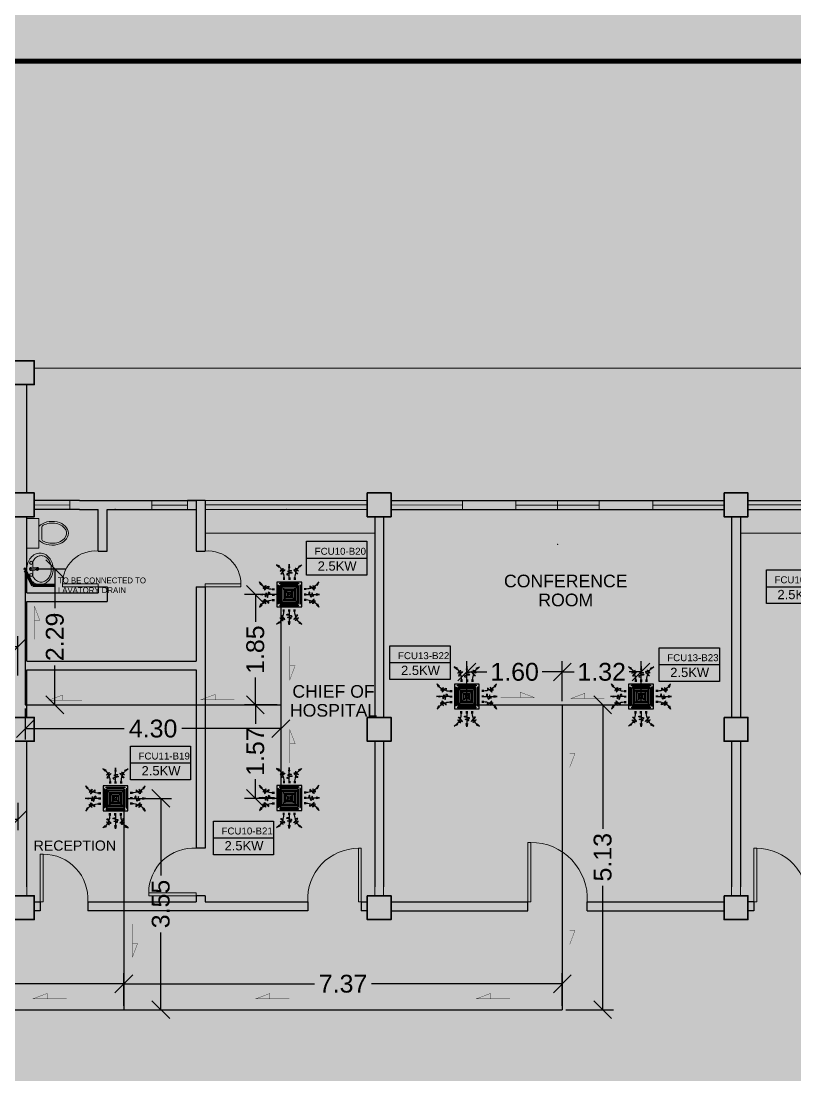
# Model space of a CAD drawing. Header units: millimetres. Extents: x -60 to 576, y -39 to 287.
# Drawn here: x 256.04 to 269.05, y 129.73 to 147.45 of the extents above; entities that cross this region are included whole.
import ezdxf

# ---------------------------------------------------------------- set-up
doc = ezdxf.new("R2010")
doc.units = ezdxf.units.MM
doc.header["$MEASUREMENT"] = 0
for name, color, linetype in [('AIR', 7, 'Continuous'), ('AIR-00', 7, 'Continuous'), ('AIR-01', 7, 'Continuous'), ('AIR-02', 7, 'Continuous'), ('AIR-04', 7, 'Continuous'), ('DRAIN PIPE', 7, 'Continuous'), ('fcu drain', 7, 'Continuous'), ('label', 7, 'Continuous'), ('Legends', 7, 'Continuous'), ('M-AC-TEXT', 7, 'Continuous'), ('template', 7, 'Continuous')]:
    doc.layers.add(name, color=color, linetype=linetype)
doc.styles.add('ar-dim-axis', font='romans.shx', dxfattribs={"width": 0.8})
doc.styles.add('OIP FONT', font='GOTHIC.TTF', dxfattribs={"height": 150})
doc.styles.get("Standard").update_dxf_attribs({"font": 'arial.ttf'})
doc.styles.add('SWISSLT175', font='swissl.ttf', dxfattribs={"height": 0.175})
doc.dimstyles.new('ar-dim-axis', dxfattribs={"dimtxt": 350, "dimasz": 250, "dimexe": 75, "dimexo": 75, "dimgap": 200, "dimtad": 1, "dimdec": 0, "dimzin": 12, "dimdsep": 46, "dimtxsty": 'ar-dim-axis', "dimblk": 'ARCHTICK', "dimcen": 120, "dimclrd": 11, "dimclre": 8, "dimclrt": 4, "dimadec": 0, "dimazin": 3, "dimtm": 1, "dimtfac": 1, "dimtdec": 0, "dimtix": 1, "dimtmove": 2, "dimatfit": 3, "dimldrblk": 'ARCHTICK', "dimfxl": 1, "dimtolj": 1, "dimtzin": 0, "dimarcsym": 1})
doc.dimstyles.new('Copy of dimension', dxfattribs={"dimtxt": 0.3, "dimasz": 0.3, "dimexe": 0.18, "dimexo": 0.0625, "dimgap": 0.09, "dimtad": 0, "dimzin": 0, "dimdsep": 46, "dimtxsty": 'Standard', "dimblk": 'OBLIQUE', "dimcen": 0.09, "dimclrd": 256, "dimclre": 256, "dimclrt": 256, "dimadec": 0, "dimazin": 0, "dimtfac": 1, "dimtofl": 0, "dimtmove": 0, "dimatfit": 3, "dimldrblk": 'OBLIQUE', "dimfxl": 1, "dimtolj": 1, "dimtzin": 0, "dimarcsym": 0})

# ---------------------------------------------------------------- blocks, each defined once
blk = doc.blocks.new('_ARCHTICK')
at = {"color": 0, "linetype": 'ByBlock', "const_width": 0.15}
blk.add_lwpolyline([(-0.5, -0.5), (0.5, 0.5)], dxfattribs=at)
blk = doc.blocks.new('FCU-13000P (CASSETTE SPLIT)')
at = {"layer": 'AIR-00', "ltscale": 3}
for p, q in [((0, 0.523), (0, 1)), ((-0.193, 0.558), (-0.193, 0.487)), ((-0.162, 0.558), (-0.162, 0.487)), ((-0.016, 0.558), (-0.016, 0.487)), ((0.016, 0.558), (0.016, 0.487)), ((0.162, 0.558), (0.162, 0.487)), ((0.193, 0.558), (0.193, 0.487)), ((-0.523, 0), (-1, 0)), ((-0.558, 0.193), (-0.487, 0.193)), ((-0.558, 0.162), (-0.487, 0.162)), ((-0.558, 0.016), (-0.487, 0.016)), ((0.558, 0.193), (0.487, 0.193)), ((0.558, 0.162), (0.487, 0.162)), ((0.558, 0.016), (0.487, 0.016)), ((0.523, 0), (1, 0)), ((-0.558, -0.016), (-0.487, -0.016)), ((-0.558, -0.162), (-0.487, -0.162)), ((-0.558, -0.193), (-0.487, -0.193)), ((0.558, -0.016), (0.487, -0.016)), ((0.558, -0.162), (0.487, -0.162)), ((0.558, -0.193), (0.487, -0.193)), ((-0.193, -0.558), (-0.193, -0.487)), ((-0.162, -0.558), (-0.162, -0.487)), ((-0.016, -0.558), (-0.016, -0.487)), ((0, -0.523), (0, -1)), ((0.016, -0.558), (0.016, -0.487)), ((0.162, -0.558), (0.162, -0.487)), ((0.193, -0.558), (0.193, -0.487))]:
    blk.add_line(p, q, dxfattribs=at)
at = {"layer": 'AIR-00'}
for p, q in [((0.295, -0.295), (-0.295, 0.295)), ((0.295, 0.295), (-0.295, -0.295))]:
    blk.add_line(p, q, dxfattribs=at)
at = {"layer": 'AIR-00', "ltscale": 3}
for points in [[(-0.335, 0.895), (-0.311, 0.932), (-0.416, 0.973)], [(-0.022, 0.89), (0.022, 0.89), (0, 1)], [(0.335, 0.895), (0.311, 0.932), (0.416, 0.973)], [(-0.895, 0.335), (-0.932, 0.311), (-0.973, 0.416)], [(0.895, 0.335), (0.932, 0.311), (0.973, 0.416)], [(-0.89, 0.022), (-0.89, -0.022), (-1, 0)], [(0.89, 0.022), (0.89, -0.022), (1, 0)], [(-0.895, -0.335), (-0.932, -0.311), (-0.973, -0.416)], [(0.895, -0.335), (0.932, -0.311), (0.973, -0.416)], [(-0.335, -0.895), (-0.311, -0.932), (-0.416, -0.973)], [(-0.022, -0.89), (0.022, -0.89), (0, -1)], [(0.335, -0.895), (0.311, -0.932), (0.416, -0.973)]]:
    blk.add_lwpolyline(points, close=True, dxfattribs=at)
at = {"layer": 'AIR-00'}
for points in [[(-0.323, 0.914, -0.171809), (-0.178, 0.558), (-0.178, 0.522)], [(0.323, 0.914, 0.171809), (0.178, 0.558), (0.178, 0.522)], [(-0.914, 0.323, 0.171809), (-0.558, 0.178), (-0.522, 0.178)], [(0.914, 0.323, -0.171809), (0.558, 0.178), (0.522, 0.178)], [(-0.914, -0.323, -0.171809), (-0.558, -0.178), (-0.522, -0.178)], [(0.914, -0.323, 0.171809), (0.558, -0.178), (0.522, -0.178)], [(-0.323, -0.914, 0.171809), (-0.178, -0.558), (-0.178, -0.522)], [(0.323, -0.914, -0.171809), (0.178, -0.558), (0.178, -0.522)]]:
    blk.add_lwpolyline(points, format="xyb", dxfattribs=at)
for points in [[(-0.26, -0.26), (0.26, -0.26), (0.26, 0.26), (-0.26, 0.26)], [(-0.21, -0.21), (0.21, -0.21), (0.21, 0.21), (-0.21, 0.21)], [(-0.16, -0.16), (0.16, -0.16), (0.16, 0.16), (-0.16, 0.16)], [(-0.11, -0.11), (0.11, -0.11), (0.11, 0.11), (-0.11, 0.11)], [(-0.06, -0.06), (0.06, -0.06), (0.06, 0.06), (-0.06, 0.06)]]:
    blk.add_lwpolyline(points, close=True, dxfattribs=at)
at = {"layer": 'AIR-00', "ltscale": 3}
for points in [[(-0.268, 0.84), (-0.231, 0.852), (-0.134, 0.882), (-0.422, 0.704), (0.005, 0.903), (-0.358, 0.645), (-0.239, 0.678), (-0.199, 0.69)], [(0.268, 0.84), (0.231, 0.852), (0.134, 0.882), (0.422, 0.704), (-0.005, 0.903), (0.358, 0.645), (0.239, 0.678), (0.199, 0.69)], [(-0.84, 0.268), (-0.852, 0.231), (-0.882, 0.134), (-0.704, 0.422), (-0.903, -0.005), (-0.645, 0.358), (-0.678, 0.239), (-0.69, 0.199)], [(0.84, 0.268), (0.852, 0.231), (0.882, 0.134), (0.704, 0.422), (0.903, -0.005), (0.645, 0.358), (0.678, 0.239), (0.69, 0.199)], [(-0.84, -0.268), (-0.852, -0.231), (-0.882, -0.134), (-0.704, -0.422), (-0.903, 0.005), (-0.645, -0.358), (-0.678, -0.239), (-0.69, -0.199)], [(0.84, -0.268), (0.852, -0.231), (0.882, -0.134), (0.704, -0.422), (0.903, 0.005), (0.645, -0.358), (0.678, -0.239), (0.69, -0.199)], [(-0.268, -0.84), (-0.231, -0.852), (-0.134, -0.882), (-0.422, -0.704), (0.005, -0.903), (-0.358, -0.645), (-0.239, -0.678), (-0.199, -0.69)], [(0.268, -0.84), (0.231, -0.852), (0.134, -0.882), (0.422, -0.704), (-0.005, -0.903), (0.358, -0.645), (0.239, -0.678), (0.199, -0.69)]]:
    blk.add_open_spline(points, degree=3, knots=[0.0032834, 0.0032834, 0.0032834, 0.0032834, 0.0712567, 0.1924075, 0.3347111, 0.5062145, 0.5813292, 0.5813292, 0.5813292, 0.5813292], dxfattribs=at)
for points in [[(0, 0.8), (0.077, 0.776), (-0.058, 0.755), (0.098, 0.718), (-0.087, 0.663), (0, 0.631)], [(-0.8, 0), (-0.776, -0.077), (-0.755, 0.058), (-0.718, -0.098), (-0.663, 0.087), (-0.631, 0)], [(0.8, 0), (0.776, -0.077), (0.755, 0.058), (0.718, -0.098), (0.663, 0.087), (0.631, 0)], [(0, -0.8), (0.077, -0.776), (-0.058, -0.755), (0.098, -0.718), (-0.087, -0.663), (0, -0.631)]]:
    blk.add_spline(points, degree=3, dxfattribs=at)
for points in [[(-0.416, 0.973), (-0.335, 0.895), (-0.311, 0.932)], [(0, 1), (-0.022, 0.89), (0.022, 0.89)], [(0.416, 0.973), (0.335, 0.895), (0.311, 0.932)], [(-0.973, 0.416), (-0.895, 0.335), (-0.932, 0.311)], [(0.973, 0.416), (0.895, 0.335), (0.932, 0.311)], [(-1, 0), (-0.89, 0.022), (-0.89, -0.022)], [(1, 0), (0.89, 0.022), (0.89, -0.022)], [(-0.973, -0.416), (-0.895, -0.335), (-0.932, -0.311)], [(0.973, -0.416), (0.895, -0.335), (0.932, -0.311)], [(-0.416, -0.973), (-0.335, -0.895), (-0.311, -0.932)], [(0, -1), (-0.022, -0.89), (0.022, -0.89)], [(0.416, -0.973), (0.335, -0.895), (0.311, -0.932)]]:
    blk.add_solid(points, dxfattribs=at)
at = {"layer": 'AIR-01'}
for points in [[(-0.31, 0.372), (0.31, 0.372), (0.31, 0.348), (-0.31, 0.348)], [(-0.373, 0.31), (-0.348, 0.31), (-0.348, -0.31), (-0.373, -0.31)], [(0.372, 0.31), (0.348, 0.31), (0.348, -0.31), (0.372, -0.31)], [(-0.31, -0.373), (0.31, -0.373), (0.31, -0.348), (-0.31, -0.348)]]:
    blk.add_lwpolyline(points, close=True, dxfattribs=at)
at = {"layer": 'AIR-02'}
blk.add_lwpolyline([(-0.26, -0.31), (0.26, -0.31, 0.414214), (0.31, -0.26), (0.31, 0.26, 0.414214), (0.26, 0.31), (-0.26, 0.31, 0.414214), (-0.31, 0.26), (-0.31, -0.26, 0.414214)], format="xyb", close=True, dxfattribs=at)
at = {"layer": 'AIR-04'}
blk.add_lwpolyline([(-0.41, -0.41), (0.41, -0.41), (0.41, 0.41), (-0.41, 0.41)], close=True, dxfattribs=at)
blk = doc.blocks.new('_Oblique')
at = {"color": 0, "linetype": 'ByBlock', "lineweight": -2}
blk.add_line((-0.5, -0.5), (0.5, 0.5), dxfattribs=at)
blk = doc.blocks.new('*D187')
at = {"lineweight": -2, "transparency": 16777216}
for p, q in [((251.932, 130.886), (251.932, 131.439)), ((257.769, 130.886), (257.769, 131.439)), ((251.932, 131.259), (254.372, 131.259)), ((257.769, 131.259), (255.33, 131.259))]:
    blk.add_line(p, q, dxfattribs=at)
at = {"layer": 'Defpoints', "color": 0, "transparency": 16777216}
for p in [(257.769, 131.259), (251.932, 130.823), (257.769, 130.823)]:
    blk.add_point(p, dxfattribs=at)
at = {"lineweight": -2, "transparency": 16777216, "xscale": 0.3, "yscale": 0.3, "zscale": 0.3, "rotation": 180}
blk.add_blockref('_Oblique', (251.932, 131.259), dxfattribs=at)
at = {"lineweight": -2, "transparency": 16777216, "xscale": 0.3, "yscale": 0.3, "zscale": 0.3}
blk.add_blockref('_Oblique', (257.769, 131.259), dxfattribs=at)
at = {"transparency": 16777216, "insert": (254.851, 131.259), "char_height": 0.3, "attachment_point": 5}
blk.add_mtext('\\A1;5.84', dxfattribs=at)
blk = doc.blocks.new('*D189')
at = {"lineweight": -2, "transparency": 16777216}
for p, q in [((257.832, 134.378), (258.571, 134.378)), ((258.391, 134.378), (258.391, 133.081)), ((258.391, 130.823), (258.391, 132.12)), ((257.832, 130.823), (258.571, 130.823))]:
    blk.add_line(p, q, dxfattribs=at)
at = {"layer": 'Defpoints', "color": 0, "transparency": 16777216}
for p in [(257.769, 134.378), (258.391, 134.378), (257.769, 130.823)]:
    blk.add_point(p, dxfattribs=at)
at = {"lineweight": -2, "transparency": 16777216, "xscale": 0.3, "yscale": 0.3, "zscale": 0.3}
for p, rotation in [((258.391, 134.378), 90), ((258.391, 130.823), 270)]:
    blk.add_blockref('_Oblique', p, dxfattribs=dict(at, rotation=rotation))
at = {"transparency": 16777216, "insert": (258.391, 132.601), "char_height": 0.3, "attachment_point": 5, "rotation": 90}
blk.add_mtext('\\A1;3.55', dxfattribs=at)
blk = doc.blocks.new('*D190')
at = {"lineweight": -2, "transparency": 16777216}
for p, q in [((251.893, 134.301), (251.893, 133.844)), ((255.988, 134.301), (255.988, 133.844)), ((251.893, 134.024), (253.455, 134.024)), ((255.988, 134.024), (254.426, 134.024))]:
    blk.add_line(p, q, dxfattribs=at)
at = {"layer": 'Defpoints', "color": 0, "transparency": 16777216}
for p in [(251.893, 134.364), (255.988, 134.364), (251.893, 134.024)]:
    blk.add_point(p, dxfattribs=at)
at = {"lineweight": -2, "transparency": 16777216, "xscale": 0.3, "yscale": 0.3, "zscale": 0.3, "rotation": 180}
blk.add_blockref('_Oblique', (251.893, 134.024), dxfattribs=at)
at = {"lineweight": -2, "transparency": 16777216, "xscale": 0.3, "yscale": 0.3, "zscale": 0.3}
blk.add_blockref('_Oblique', (255.988, 134.024), dxfattribs=at)
at = {"transparency": 16777216, "insert": (253.941, 134.024), "char_height": 0.3, "attachment_point": 5}
blk.add_mtext('\\A1;4.10', dxfattribs=at)
blk = doc.blocks.new('*D193')
at = {"lineweight": -2, "transparency": 16777216}
for p, q in [((251.893, 136.444), (251.893, 137.108)), ((255.988, 136.444), (255.988, 137.108)), ((251.893, 136.928), (253.455, 136.928)), ((255.988, 136.928), (254.426, 136.928))]:
    blk.add_line(p, q, dxfattribs=at)
at = {"layer": 'Defpoints', "color": 0, "transparency": 16777216}
for p in [(255.988, 136.928), (251.893, 136.381), (255.988, 136.381)]:
    blk.add_point(p, dxfattribs=at)
at = {"lineweight": -2, "transparency": 16777216, "xscale": 0.3, "yscale": 0.3, "zscale": 0.3, "rotation": 180}
blk.add_blockref('_Oblique', (251.893, 136.928), dxfattribs=at)
at = {"lineweight": -2, "transparency": 16777216, "xscale": 0.3, "yscale": 0.3, "zscale": 0.3}
blk.add_blockref('_Oblique', (255.988, 136.928), dxfattribs=at)
at = {"transparency": 16777216, "insert": (253.941, 136.928), "char_height": 0.3, "attachment_point": 5}
blk.add_mtext('\\A1;4.10', dxfattribs=at)
blk = doc.blocks.new('*D194')
at = {"lineweight": -2, "transparency": 16777216}
for p, q in [((256.176, 138.238), (256.79, 138.238)), ((256.61, 138.238), (256.61, 137.578)), ((256.61, 135.952), (256.61, 136.613)), ((256.176, 135.952), (256.79, 135.952))]:
    blk.add_line(p, q, dxfattribs=at)
at = {"layer": 'Defpoints', "color": 0, "transparency": 16777216}
for p in [(256.113, 138.238), (256.61, 138.238), (256.113, 135.952)]:
    blk.add_point(p, dxfattribs=at)
at = {"lineweight": -2, "transparency": 16777216, "xscale": 0.3, "yscale": 0.3, "zscale": 0.3}
for p, rotation in [((256.61, 138.238), 90), ((256.61, 135.952), 270)]:
    blk.add_blockref('_Oblique', p, dxfattribs=dict(at, rotation=rotation))
at = {"transparency": 16777216, "insert": (256.61, 137.095), "char_height": 0.3, "attachment_point": 5, "rotation": 90}
blk.add_mtext('\\A1;2.29', dxfattribs=at)
blk = doc.blocks.new('*D195')
at = {"lineweight": -2, "transparency": 16777216}
for p, q in [((256.113, 135.89), (256.113, 135.371)), ((260.411, 135.89), (260.411, 135.371)), ((256.113, 135.551), (257.777, 135.551)), ((260.411, 135.551), (258.747, 135.551))]:
    blk.add_line(p, q, dxfattribs=at)
at = {"layer": 'Defpoints', "color": 0, "transparency": 16777216}
for p in [(256.113, 135.952), (260.411, 135.952), (260.411, 135.551)]:
    blk.add_point(p, dxfattribs=at)
at = {"lineweight": -2, "transparency": 16777216, "xscale": 0.3, "yscale": 0.3, "zscale": 0.3, "rotation": 180}
blk.add_blockref('_Oblique', (256.113, 135.551), dxfattribs=at)
at = {"lineweight": -2, "transparency": 16777216, "xscale": 0.3, "yscale": 0.3, "zscale": 0.3}
blk.add_blockref('_Oblique', (260.411, 135.551), dxfattribs=at)
at = {"transparency": 16777216, "insert": (258.262, 135.551), "char_height": 0.3, "attachment_point": 5}
blk.add_mtext('\\A1;4.30', dxfattribs=at)
blk = doc.blocks.new('*D196')
at = {"lineweight": -2, "transparency": 16777216}
for p, q in [((260.348, 137.807), (259.801, 137.807)), ((259.981, 137.807), (259.981, 137.346)), ((259.981, 135.952), (259.981, 136.413)), ((260.348, 135.952), (259.801, 135.952))]:
    blk.add_line(p, q, dxfattribs=at)
at = {"layer": 'Defpoints', "color": 0, "transparency": 16777216}
for p in [(259.981, 137.807), (260.411, 137.807), (260.411, 135.952)]:
    blk.add_point(p, dxfattribs=at)
at = {"lineweight": -2, "transparency": 16777216, "xscale": 0.3, "yscale": 0.3, "zscale": 0.3}
for p, rotation in [((259.981, 137.807), 90), ((259.981, 135.952), 270)]:
    blk.add_blockref('_Oblique', p, dxfattribs=dict(at, rotation=rotation))
at = {"transparency": 16777216, "insert": (259.981, 136.88), "char_height": 0.3, "attachment_point": 5, "rotation": 90}
blk.add_mtext('\\A1;1.85', dxfattribs=at)
blk = doc.blocks.new('*D197')
at = {"lineweight": -2, "transparency": 16777216}
for p, q in [((260.348, 135.952), (259.801, 135.952)), ((259.981, 135.952), (259.981, 135.631)), ((259.981, 134.378), (259.981, 134.7)), ((260.348, 134.378), (259.801, 134.378))]:
    blk.add_line(p, q, dxfattribs=at)
at = {"layer": 'Defpoints', "color": 0, "transparency": 16777216}
for p in [(260.411, 135.952), (259.981, 134.378), (260.411, 134.378)]:
    blk.add_point(p, dxfattribs=at)
at = {"lineweight": -2, "transparency": 16777216, "xscale": 0.3, "yscale": 0.3, "zscale": 0.3}
for p, rotation in [((259.981, 135.952), 90), ((259.981, 134.378), 270)]:
    blk.add_blockref('_Oblique', p, dxfattribs=dict(at, rotation=rotation))
at = {"transparency": 16777216, "insert": (259.981, 135.165), "char_height": 0.3, "attachment_point": 5, "rotation": 90}
blk.add_mtext('\\A1;1.57', dxfattribs=at)
blk = doc.blocks.new('*D198')
at = {"lineweight": -2, "transparency": 16777216}
for p, q in [((263.538, 136.015), (263.538, 136.685)), ((265.143, 136.015), (265.143, 136.685)), ((263.538, 136.505), (263.876, 136.505)), ((265.143, 136.505), (264.806, 136.505))]:
    blk.add_line(p, q, dxfattribs=at)
at = {"layer": 'Defpoints', "color": 0, "transparency": 16777216}
for p in [(263.538, 136.505), (263.538, 135.952), (265.143, 135.952)]:
    blk.add_point(p, dxfattribs=at)
at = {"lineweight": -2, "transparency": 16777216, "xscale": 0.3, "yscale": 0.3, "zscale": 0.3, "rotation": 180}
blk.add_blockref('_Oblique', (263.538, 136.505), dxfattribs=at)
at = {"lineweight": -2, "transparency": 16777216, "xscale": 0.3, "yscale": 0.3, "zscale": 0.3}
blk.add_blockref('_Oblique', (265.143, 136.505), dxfattribs=at)
at = {"transparency": 16777216, "insert": (264.341, 136.505), "char_height": 0.3, "attachment_point": 5}
blk.add_mtext('\\A1;1.60', dxfattribs=at)
blk = doc.blocks.new('*D199')
at = {"lineweight": -2, "transparency": 16777216}
for p, q in [((265.143, 136.015), (265.143, 136.685)), ((266.467, 136.015), (266.467, 136.685)), ((265.143, 136.505), (265.341, 136.505)), ((266.467, 136.505), (266.269, 136.505))]:
    blk.add_line(p, q, dxfattribs=at)
at = {"layer": 'Defpoints', "color": 0, "transparency": 16777216}
for p in [(266.467, 136.505), (265.143, 135.952), (266.467, 135.952)]:
    blk.add_point(p, dxfattribs=at)
at = {"lineweight": -2, "transparency": 16777216, "xscale": 0.3, "yscale": 0.3, "zscale": 0.3, "rotation": 180}
blk.add_blockref('_Oblique', (265.143, 136.505), dxfattribs=at)
at = {"lineweight": -2, "transparency": 16777216, "xscale": 0.3, "yscale": 0.3, "zscale": 0.3}
blk.add_blockref('_Oblique', (266.467, 136.505), dxfattribs=at)
at = {"transparency": 16777216, "insert": (265.805, 136.505), "char_height": 0.3, "attachment_point": 5}
blk.add_mtext('\\A1;1.32', dxfattribs=at)
blk = doc.blocks.new('*D200')
at = {"lineweight": -2, "transparency": 16777216}
for p, q in [((265.205, 135.952), (266.002, 135.952)), ((265.822, 135.952), (265.822, 133.868)), ((265.822, 130.823), (265.822, 132.908)), ((265.205, 130.823), (266.002, 130.823))]:
    blk.add_line(p, q, dxfattribs=at)
at = {"layer": 'Defpoints', "color": 0, "transparency": 16777216}
for p in [(265.143, 135.952), (265.822, 135.952), (265.143, 130.823)]:
    blk.add_point(p, dxfattribs=at)
at = {"lineweight": -2, "transparency": 16777216, "xscale": 0.3, "yscale": 0.3, "zscale": 0.3}
for p, rotation in [((265.822, 135.952), 90), ((265.822, 130.823), 270)]:
    blk.add_blockref('_Oblique', p, dxfattribs=dict(at, rotation=rotation))
at = {"transparency": 16777216, "insert": (265.822, 133.388), "char_height": 0.3, "attachment_point": 5, "rotation": 90}
blk.add_mtext('\\A1;5.13', dxfattribs=at)
blk = doc.blocks.new('*D201')
at = {"lineweight": -2, "transparency": 16777216}
for p, q in [((257.769, 130.886), (257.769, 131.439)), ((265.143, 130.886), (265.143, 131.439)), ((257.769, 131.259), (260.978, 131.259)), ((265.143, 131.259), (261.934, 131.259))]:
    blk.add_line(p, q, dxfattribs=at)
at = {"layer": 'Defpoints', "color": 0, "transparency": 16777216}
for p in [(257.769, 131.259), (257.769, 130.823), (265.143, 130.823)]:
    blk.add_point(p, dxfattribs=at)
at = {"lineweight": -2, "transparency": 16777216, "xscale": 0.3, "yscale": 0.3, "zscale": 0.3, "rotation": 180}
blk.add_blockref('_Oblique', (257.769, 131.259), dxfattribs=at)
at = {"lineweight": -2, "transparency": 16777216, "xscale": 0.3, "yscale": 0.3, "zscale": 0.3}
blk.add_blockref('_Oblique', (265.143, 131.259), dxfattribs=at)
at = {"transparency": 16777216, "insert": (261.456, 131.259), "char_height": 0.3, "attachment_point": 5}
blk.add_mtext('\\A1;7.37', dxfattribs=at)

msp = doc.modelspace()

# ---------------------------------------------------------------- linework, layer by layer
at = {"color": 8, "lineweight": 9}
for p, q in [((271.588, 141.613), (256.263, 141.613)), ((256.263, 139.388), (256.263, 139.388)), ((256.263, 139.388), (256.863, 139.388)), ((256.863, 139.388), (256.863, 139.238)), ((258.238, 139.238), (258.238, 139.388)), ((258.838, 139.388), (258.838, 139.238)), ((259.901, 139.388), (259.138, 139.388)), ((261.101, 139.388), (259.901, 139.388)), ((261.101, 139.388), (261.863, 139.388)), ((262.263, 139.388), (262.263, 139.388)), ((263.463, 139.388), (263.463, 139.238)), ((264.363, 139.238), (264.363, 139.388)), ((265.063, 139.388), (265.063, 139.238)), ((265.063, 139.388), (265.763, 139.388)), ((265.763, 139.388), (265.763, 139.238)), ((266.663, 139.388), (266.663, 139.238)), ((268.263, 139.388), (268.263, 139.388)), ((256.863, 139.313), (256.263, 139.315)), ((258.238, 139.313), (258.838, 139.313)), ((258.838, 139.238), (258.238, 139.238)), ((261.863, 139.315), (259.138, 139.315)), ((259.901, 139.238), (259.138, 139.238)), ((261.101, 139.238), (259.901, 139.238)), ((261.101, 139.238), (261.863, 139.238)), ((263.463, 139.313), (262.263, 139.315)), ((265.763, 139.313), (264.363, 139.313)), ((265.063, 139.238), (264.363, 139.238)), ((266.663, 139.313), (267.863, 139.313)), ((270.363, 139.313), (268.263, 139.315)), ((256.338, 139.088), (256.138, 139.088)), ((256.138, 139.088), (256.138, 138.588)), ((256.338, 138.588), (256.338, 139.088)), ((256.388, 138.748), (256.388, 138.929)), ((256.138, 138.588), (256.338, 138.588)), ((256.336, 138.253), (256.214, 138.266)), ((256.336, 138.224), (256.214, 138.21)), ((256.138, 132.888), (256.138, 132.74)), ((261.988, 132.74), (261.988, 132.888)), ((262.138, 132.74), (262.138, 132.888)), ((267.988, 132.74), (267.988, 132.888)), ((268.138, 132.74), (268.138, 132.888)), ((256.263, 132.638), (256.263, 132.638)), ((262.263, 132.638), (262.263, 132.638)), ((256.263, 132.488), (256.263, 132.488)), ((262.263, 132.488), (262.263, 132.488))]:
    msp.add_line(p, q, dxfattribs=at)
at = {"color": 8, "lineweight": 25}
for p, q in [((256.138, 139.515), (256.138, 141.34)), ((257.026, 139.388), (256.263, 139.388)), ((257.026, 139.388), (258.226, 139.388)), ((258.226, 139.388), (258.988, 139.388)), ((258.988, 139.388), (258.838, 139.388)), ((258.988, 139.388), (258.988, 138.538)), ((259.138, 139.388), (258.988, 139.388)), ((259.138, 139.388), (259.138, 138.538)), ((262.263, 139.388), (267.863, 139.388)), ((268.263, 139.388), (271.588, 139.388)), ((257.026, 139.238), (256.263, 139.238)), ((257.026, 139.238), (257.338, 139.238)), ((257.488, 139.238), (258.226, 139.238)), ((258.226, 139.238), (258.988, 139.238)), ((262.263, 139.238), (267.863, 139.238)), ((268.263, 139.238), (271.588, 139.238)), ((256.138, 137.838), (256.138, 139.115)), ((261.988, 139.115), (261.988, 135.74)), ((262.138, 139.115), (262.138, 135.74)), ((267.988, 139.115), (267.988, 135.74)), ((268.138, 139.115), (268.138, 135.74)), ((258.988, 138.538), (259.138, 138.538)), ((258.988, 137.938), (258.988, 136.688)), ((258.988, 137.938), (259.138, 137.938)), ((259.138, 137.938), (259.138, 133.538)), ((256.138, 136.688), (256.138, 137.688)), ((256.138, 136.688), (258.988, 136.688)), ((256.138, 135.74), (256.138, 136.538)), ((256.138, 136.538), (258.988, 136.538)), ((258.988, 136.538), (258.988, 133.538)), ((256.138, 132.888), (256.138, 135.34)), ((261.988, 135.34), (261.988, 132.888)), ((262.138, 135.34), (262.138, 132.888)), ((267.988, 135.34), (267.988, 132.888)), ((268.138, 135.34), (268.138, 132.888)), ((259.138, 133.538), (258.988, 133.538)), ((256.263, 132.638), (256.363, 132.638)), ((256.363, 132.638), (256.363, 132.488)), ((257.163, 132.638), (258.988, 132.638)), ((257.163, 132.638), (257.163, 132.488)), ((258.988, 132.738), (258.988, 132.638)), ((259.138, 132.738), (258.988, 132.738)), ((259.138, 132.738), (259.138, 132.638)), ((259.138, 132.638), (260.863, 132.638)), ((260.863, 132.638), (260.863, 132.488)), ((261.763, 132.638), (261.863, 132.638)), ((261.763, 132.638), (261.763, 132.488)), ((262.263, 132.638), (264.563, 132.638)), ((264.563, 132.488), (264.563, 132.638)), ((265.563, 132.638), (267.863, 132.638)), ((265.563, 132.488), (265.563, 132.638)), ((268.363, 132.638), (268.263, 132.638)), ((268.263, 132.638), (268.263, 132.638)), ((268.363, 132.638), (268.363, 132.488)), ((256.363, 132.488), (256.263, 132.488)), ((260.863, 132.488), (257.163, 132.488)), ((261.863, 132.488), (261.763, 132.488)), ((262.263, 132.488), (264.563, 132.488)), ((265.563, 132.488), (267.863, 132.488)), ((268.363, 132.488), (268.263, 132.488)), ((268.263, 132.488), (268.263, 132.488))]:
    msp.add_line(p, q, dxfattribs=at)
at = {"color": 8, "lineweight": 25, "ltscale": 0.4}
for p, q in [((257.338, 138.538), (257.338, 139.238)), ((257.488, 138.538), (257.488, 139.238)), ((257.338, 138.538), (257.488, 138.538)), ((257.338, 137.938), (257.488, 137.938)), ((257.338, 137.938), (257.338, 137.838)), ((257.488, 137.938), (257.488, 137.688)), ((256.138, 137.838), (257.338, 137.838)), ((256.138, 137.838), (257.338, 137.838)), ((256.138, 137.688), (257.488, 137.688))]:
    msp.add_line(p, q, dxfattribs=at)
at = {"color": 8, "lineweight": 9, "ltscale": 0.4}
for p, q in [((261.988, 138.838), (259.138, 138.838)), ((270.363, 138.838), (268.138, 138.838))]:
    msp.add_line(p, q, dxfattribs=at)
at = {"color": 8, "lineweight": 35}
for points in [[(255.863, 141.74), (256.263, 141.74), (256.263, 141.34), (255.863, 141.34)], [(255.863, 139.515), (256.263, 139.515), (256.263, 139.115), (255.863, 139.115)], [(261.863, 139.515), (262.263, 139.515), (262.263, 139.115), (261.863, 139.115)], [(267.863, 139.515), (268.263, 139.515), (268.263, 139.115), (267.863, 139.115)], [(255.863, 135.74), (256.263, 135.74), (256.263, 135.34), (255.863, 135.34)], [(261.863, 135.74), (262.263, 135.74), (262.263, 135.34), (261.863, 135.34)], [(267.863, 135.74), (268.263, 135.74), (268.263, 135.34), (267.863, 135.34)], [(255.863, 132.74), (256.263, 132.74), (256.263, 132.34), (255.863, 132.34)], [(261.863, 132.74), (262.263, 132.74), (262.263, 132.34), (261.863, 132.34)], [(267.863, 132.74), (268.263, 132.74), (268.263, 132.34), (267.863, 132.34)]]:
    msp.add_lwpolyline(points, close=True, dxfattribs=at)
at = {"color": 8, "lineweight": 9}
for points in [[(256.263, 139.388), (256.863, 139.388), (256.863, 139.238), (256.263, 139.238)], [(258.238, 139.388), (258.838, 139.388), (258.838, 139.238), (258.238, 139.238)], [(262.263, 139.388), (263.463, 139.388), (263.463, 139.238), (262.263, 139.238)], [(264.363, 139.388), (265.763, 139.388), (265.763, 139.238), (264.363, 139.238)], [(266.663, 139.388), (267.863, 139.388), (267.863, 139.238), (266.663, 139.238)], [(268.263, 139.388), (270.363, 139.388), (270.363, 139.238), (268.263, 139.238)]]:
    msp.add_lwpolyline(points, close=True, dxfattribs=at)
msp.add_lwpolyline([(256.359, 137.973, 0.11576), (256.442, 137.993, 0.104047), (256.516, 138.051, 0.090875), (256.563, 138.135, 0.083344), (256.58, 138.238, 0.083344), (256.563, 138.342, 0.090875), (256.516, 138.426, 0.104047), (256.442, 138.484, 0.11576), (256.359, 138.503, 0.11576), (256.277, 138.484, 0.104047), (256.203, 138.426, 0.090875), (256.156, 138.342, 0.083344), (256.138, 138.238, 0.083344), (256.156, 138.135, 0.090875), (256.203, 138.051, 0.104047), (256.277, 137.993, 0.11576)], format="xyb", close=True, dxfattribs=at)
for points in [[(256.38, 138.016, 0.124838), (256.443, 138.032, 0.105788), (256.5, 138.081, 0.086697), (256.537, 138.151, 0.076776), (256.55, 138.238, 0.076776), (256.537, 138.326, 0.086697), (256.5, 138.396, 0.105788), (256.443, 138.445, 0.124838), (256.38, 138.461, 0.124838), (256.318, 138.445, 0.105788), (256.26, 138.396, 0.040067), (256.24, 138.365), (256.24, 138.263, 0.040067)], [(256.24, 138.214), (256.24, 138.112, 0.040067), (256.26, 138.081, 0.105788), (256.318, 138.032, 0.124838), (256.38, 138.016, 0.124838)]]:
    msp.add_lwpolyline(points, format="xyb", dxfattribs=at)
at = {"color": 8, "lineweight": 13, "ltscale": 0.03}
for points in [[(257.338, 137.938), (257.338, 137.988), (256.738, 137.988), (256.738, 137.938)], [(259.138, 137.938), (259.138, 137.988), (259.738, 137.988), (259.738, 137.938)], [(261.763, 132.638), (261.713, 132.638), (261.713, 133.538), (261.763, 133.538)], [(268.363, 132.638), (268.413, 132.638), (268.413, 133.538), (268.363, 133.538)], [(256.363, 132.638), (256.413, 132.638), (256.413, 133.438), (256.363, 133.438)], [(258.988, 132.738), (258.988, 132.788), (258.188, 132.788), (258.188, 132.738)]]:
    msp.add_lwpolyline(points, close=True, dxfattribs=at)
at = {"color": 8, "lineweight": 13}
msp.add_lwpolyline([(264.563, 132.638), (264.613, 132.638), (264.613, 133.638), (264.563, 133.638)], close=True, dxfattribs=at)
at = {"color": 8, "lineweight": 9}
for centre, radius in [((256.211, 138.34), 0.0255), ((256.211, 138.137), 0.0255), ((256.205, 138.238), 0.0095)]:
    msp.add_circle(centre, radius, dxfattribs=at)
for centre, radius, start, end in [((256.438, 138.929), 0.05, 118.0084, 180), ((256.438, 138.748), 0.05, 180, 241.8499), ((256.211, 138.238), 0.028, 83.7545, 276.2455), ((256.313, 138.238), 0.025, 36.3068, 131.2022), ((256.313, 138.238), 0.025, 228.7978, 323.6932), ((256.242, 138.238), 0.0948, 351.2026, 8.7974), ((256.313, 138.238), 0.025, 341.3793, 18.6207)]:
    msp.add_arc(centre, radius, start, end, dxfattribs=at)
at = {"color": 8, "lineweight": 13, "ltscale": 0.03}
for centre, radius, start, end in [((257.29, 137.988), 0.552, 85.0209, 180), ((259.186, 137.988), 0.552, 0, 94.9791), ((258.94, 132.788), 0.752, 86.3048, 180), ((261.713, 132.687), 0.851, 90, 183.2732), ((268.413, 132.687), 0.851, 356.7268, 90), ((256.413, 132.687), 0.752, 356.3048, 90)]:
    msp.add_arc(centre, radius, start, end, dxfattribs=at)
at = {"color": 8, "lineweight": 13}
msp.add_arc((264.613, 132.687), 0.951, 357.0624, 90, dxfattribs=at)
at = {"color": 8, "lineweight": 9}
msp.add_ellipse((256.563, 138.838), major_axis=(-0.275, 0), ratio=0.727273, start_param=0.612555, end_param=5.670631, dxfattribs=at)
msp.add_open_spline([(256.415, 138.704), (256.431, 138.695), (256.449, 138.687), (256.54, 138.661), (256.628, 138.666), (256.759, 138.723), (256.8, 138.774), (256.814, 138.872), (256.788, 138.924), (256.677, 138.998), (256.593, 139.016), (256.479, 139), (256.444, 138.989), (256.415, 138.973)], degree=3, knots=[0.937253, 0.937253, 0.937253, 0.937253, 1.185372, 1.185372, 2.113864, 2.113864, 3.042356, 3.042356, 3.970847, 3.970847, 4.899339, 4.899339, 5.346062, 5.346062, 5.346062, 5.346062], dxfattribs=at)
at = {"color": 8, "lineweight": 25}
msp.add_point((257.626, 139.238), dxfattribs=at)
at = {"color": 8, "lineweight": 9}
msp.add_point((260.501, 139.238), dxfattribs=at)
at = {"color": 8, "lineweight": 9, "ltscale": 0.3}
for p in [(265.063, 138.649), (257.613, 134.423), (260.563, 133.902)]:
    msp.add_point(p, dxfattribs=at)
at = {"layer": 'DRAIN PIPE', "color": 7, "linetype": 'Continuous', "const_width": 0.005}
for points in [[(256.266, 137.052), (256.266, 137.612), (256.355, 137.377), (256.266, 137.377)], [(260.561, 136.933), (260.561, 136.373), (260.65, 136.608), (260.561, 136.608)], [(264.107, 136.077), (264.667, 136.077), (264.432, 136.166), (264.432, 136.077)], [(265.849, 136.058), (265.289, 136.058), (265.523, 136.146), (265.523, 136.058)], [(257.066, 136.028), (256.505, 136.028), (256.74, 136.117), (256.74, 136.028)], [(259.63, 136.037), (259.069, 136.037), (259.304, 136.126), (259.304, 136.037)], [(260.561, 134.972), (260.561, 135.532), (260.65, 135.297), (260.561, 135.297)], [(265.267, 135.46), (265.267, 134.9), (265.356, 135.135), (265.267, 135.135)], [(265.267, 132.483), (265.267, 131.922), (265.356, 132.157), (265.267, 132.157)], [(264.262, 131.008), (263.702, 131.008), (263.937, 131.097), (263.937, 131.008)]]:
    msp.add_lwpolyline(points, dxfattribs=at)
at = {"layer": 'DRAIN PIPE', "linetype": 'Continuous', "const_width": 0.005}
for points in [[(257.913, 132.265), (257.913, 131.704), (258.002, 131.939), (257.913, 131.939)], [(256.806, 131.008), (256.246, 131.008), (256.481, 131.097), (256.481, 131.008)], [(260.552, 131.008), (259.992, 131.008), (260.227, 131.097), (260.227, 131.008)]]:
    msp.add_lwpolyline(points, dxfattribs=at)
at = {"layer": 'fcu drain', "linetype": 'Continuous'}
for p, q in [((256.113, 138.238), (256.113, 135.952)), ((260.411, 137.807), (260.411, 134.378)), ((256.113, 135.952), (260.411, 135.952)), ((263.538, 135.952), (266.467, 135.952)), ((265.143, 135.952), (265.143, 130.823)), ((257.769, 134.378), (257.769, 130.823)), ((247.998, 130.823), (261.634, 130.823)), ((261.634, 130.823), (265.143, 130.823))]:
    msp.add_line(p, q, dxfattribs=at)
msp.add_circle((256.113, 138.238), 0.0183, dxfattribs=at)
at = {"layer": 'fcu drain', "color": 2, "linetype": 'Continuous'}
msp.add_circle((256.113, 138.238), 0.00904, dxfattribs=at)
at = {"layer": 'Legends', "linetype": 'Continuous', "lineweight": 25}
for p, q in [((260.842, 138.418), (261.855, 138.418)), ((268.574, 137.938), (269.587, 137.938)), ((262.244, 136.662), (263.256, 136.662)), ((266.771, 136.628), (267.784, 136.628)), ((257.881, 134.974), (258.893, 134.974)), ((259.276, 133.712), (260.288, 133.712))]:
    msp.add_line(p, q, dxfattribs=at)
at = {"layer": 'Legends'}
for points in [[(260.842, 138.702), (261.855, 138.702), (261.855, 138.134), (260.842, 138.134)], [(268.574, 138.222), (269.587, 138.222), (269.587, 137.654), (268.574, 137.654)], [(262.244, 136.945), (263.256, 136.945), (263.256, 136.378), (262.244, 136.378)], [(266.771, 136.912), (267.784, 136.912), (267.784, 136.344), (266.771, 136.344)], [(257.881, 135.257), (258.893, 135.257), (258.893, 134.69), (257.881, 134.69)], [(259.276, 133.996), (260.288, 133.996), (260.288, 133.428), (259.276, 133.428)]]:
    msp.add_lwpolyline(points, close=True, dxfattribs=at)
at = {"layer": 'template', "linetype": 'Continuous', "const_width": 0.0853}
msp.add_lwpolyline([(219.715, 82.399), (309.966, 82.399), (309.966, 146.778), (219.715, 146.778)], close=True, dxfattribs=at)

# ---------------------------------------------------------------- block references
at = {"layer": 'AIR', "xscale": 0.5113536813550488, "yscale": 0.5113536813550488, "zscale": 0.5113536813550488}
for p in [(260.551, 137.807), (263.538, 136.092), (266.467, 136.092), (257.629, 134.378), (260.551, 134.385)]:
    msp.add_blockref('FCU-13000P (CASSETTE SPLIT)', p, dxfattribs=at)

# ---------------------------------------------------------------- texts
at = {"layer": 'label', "color": 8, "lineweight": 9, "ltscale": 0.4, "attachment_point": 5, "line_spacing_factor": 0.9, "style": 'SWISSLT175'}
for s, insert, char_height in [('CONFERENCE ^JROOM', (265.201, 137.874), 0.2125), ('CHIEF OF\\PHOSPITAL', (261.296, 136.017), 0.2125), ('RECEPTION', (256.946, 133.583), 0.17)]:
    msp.add_mtext(s, dxfattribs=dict(at, insert=insert, char_height=char_height))
at = {"layer": 'Legends', "linetype": 'Continuous', "lineweight": 25, "attachment_point": 1}
for s, width, insert, char_height in [('FCU10-B20', 0.44811, (260.979, 138.593), 0.117), ('2.5KW', 0.23674, (261.029, 138.365), 0.156), ('FCU10-B24', 0.44811, (268.711, 138.113), 0.117), ('2.5KW', 0.23674, (268.761, 137.885), 0.156), ('FCU13-B22', 0.44811, (262.38, 136.837), 0.117), ('FCU13-B23', 0.44811, (266.908, 136.803), 0.117), ('2.5KW', 0.23674, (262.431, 136.609), 0.156), ('2.5KW', 0.23674, (266.958, 136.575), 0.156), ('FCU11-B19', 0.44811, (258.017, 135.149), 0.117), ('2.5KW', 0.23674, (258.068, 134.921), 0.156), ('FCU10-B21', 0.44811, (259.412, 133.888), 0.117), ('2.5KW', 0.23674, (259.463, 133.659), 0.156)]:
    msp.add_mtext_dynamic_manual_height_columns(s, width=width, gutter_width=1.011, heights=[0], dxfattribs=dict(at, insert=insert, char_height=char_height))
at = {"layer": 'M-AC-TEXT', "insert": (256.661, 137.962), "char_height": 0.09822, "width": 1.56657, "attachment_point": 4, "style": 'OIP FONT'}
msp.add_mtext('TO BE CONNECTED TO LAVATORY DRAIN', dxfattribs=at)

# ---------------------------------------------------------------- dimensions: what is measured, and where the dimension line sits
for base, p1, p2, picture, middle in [((256.61, 138.238), (256.113, 135.952), (256.113, 138.238), '*D194', (256.61, 137.095)), ((259.9811, 137.8071), (260.4109, 135.9525), (260.4109, 137.8071), '*D196', (259.9811, 136.8798)), ((259.981, 134.378), (260.411, 135.952), (260.411, 134.378), '*D197', (259.981, 135.165)), ((265.822, 135.952), (265.143, 130.823), (265.143, 135.952), '*D200', (265.822, 133.388)), ((258.3914, 134.3779), (257.7691, 130.8233), (257.7691, 134.3779), '*D189', (258.3914, 132.6006))]:
    dim = msp.add_linear_dim(base=base, p1=p1, p2=p2, angle=90, dimstyle='Copy of dimension')
    dim.commit()
    dim.dimension.update_dxf_attribs({"geometry": picture, "text_midpoint": middle})
for base, p1, p2, picture, middle in [((255.9883, 136.9281), (251.8929, 136.3813), (255.9883, 136.3813), '*D193', (253.9406, 136.9281)), ((263.5383, 136.5054), (265.1429, 135.9525), (263.5383, 135.9525), '*D198', (264.3406, 136.5054)), ((266.467, 136.505), (265.143, 135.952), (266.467, 135.952), '*D199', (265.805, 136.505)), ((260.411, 135.551), (256.113, 135.952), (260.411, 135.952), '*D195', (258.262, 135.551)), ((251.8929, 134.0239), (255.9883, 134.3636), (251.8929, 134.3636), '*D190', (253.9406, 134.0239)), ((257.769, 131.259), (251.932, 130.823), (257.769, 130.823), '*D187', (254.851, 131.259)), ((257.769, 131.259), (265.143, 130.823), (257.769, 130.823), '*D201', (261.456, 131.259))]:
    dim = msp.add_linear_dim(base=base, p1=p1, p2=p2, dimstyle='Copy of dimension')
    dim.commit()
    dim.dimension.update_dxf_attribs({"geometry": picture, "text_midpoint": middle})

# ---------------------------------------------------------------- leaders
at = {"layer": 'M-AC-TEXT', "annotation_type": 0, "has_hookline": 1, "text_width": 1.46}
for points, hookline_direction in [([(251.898, 135.572), (252.025, 135.82), (252.401, 135.821)], 0), ([(354.266, 135.091), (354.139, 135.339), (353.763, 135.34)], 1), ([(368.266, 133.952), (368.139, 134.2), (367.763, 134.201)], 1), ([(374.267, 133.942), (374.14, 134.19), (373.765, 134.191)], 1), ([(361.115, 128.915), (360.989, 129.163), (360.613, 129.164)], 1), ([(263.872, 127.777), (263.745, 128.025), (263.369, 128.026)], 1), ([(263.98, 127.772), (264.107, 128.02), (264.483, 128.021)], 0), ([(376.118, 126.108), (375.992, 126.356), (375.616, 126.358)], 1), ([(368.167, 125.548), (368.041, 125.796), (367.665, 125.797)], 1), ([(166.309, 117.858), (166.435, 118.106), (166.811, 118.107)], 0), ([(376.113, 115.346), (375.986, 115.594), (375.61, 115.595)], 1), ([(259.048, 107.921), (259.174, 108.169), (259.55, 108.17)], 0), ([(265.042, 107.907), (265.169, 108.155), (265.545, 108.156)], 0), ([(251.891, 106.794), (252.017, 107.042), (252.393, 107.043)], 0), ([(354.266, 106.345), (354.139, 106.593), (353.763, 106.594)], 1), ([(178.877, 105.216), (179.004, 105.464), (179.38, 105.465)], 0), ([(273.563, 104.762), (273.437, 105.01), (273.061, 105.011)], 1), ([(395.221, 100.371), (395.094, 100.619), (394.718, 100.62)], 1), ([(256.113, 138.209), (256.239, 137.961), (256.615, 137.962)], 0), ([(251.894, 135.502), (252.02, 135.254), (252.396, 135.256)], 0), ([(354.265, 135.03), (354.138, 134.782), (353.762, 134.783)], 1)]:
    msp.add_leader(points, dimstyle='ar-dim-axis', override={"dimtxt": 150, "dimasz": 150, "dimgap": 200, "dimtad": 0, "dimtih": 1, "dimtoh": 1, "dimtxsty": 'OIP FONT', "dimclrd": 256, "dimclre": 256, "dimclrt": 256, "dimfxl": 0.2, "dimfxlon": 1, "dimlwd": 65535, "dimlwe": 65535}, dxfattribs=dict(at, hookline_direction=hookline_direction))

doc.saveas('drawing.dxf')
